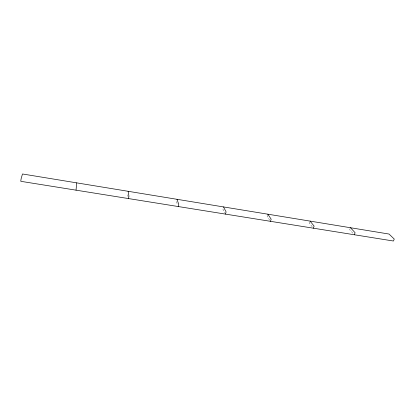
<?xml version="1.0" encoding="UTF-8"?>
<svg xmlns="http://www.w3.org/2000/svg" width="415" height="415" viewBox="0 0 415 415"><rect width="100%" height="100%" fill="white"/><g stroke="black" fill="none" stroke-linecap="round" stroke-linejoin="round"><path stroke-width="0.31" stroke-dasharray="2.08 1.56" d="M267.442 215.235L267.115 216.288L269.776 220.308M309.704 222.134L309.351 223.156L312.557 227.187M350.042 228.722L349.674 229.718L353.461 233.837M222.855 209.087L224.852 212.988M176.396 201.529L177.547 204.86M127.773 194.827L128.178 197.312"/><path stroke-width="0.62" d="M76.038 190.163L76.692 182.859L22.472 173.978L21.108 178.813L20.75 181.308L393.451 241.022L394.25 239.056L389.042 234.05L76.656 182.859M128.427 198.557L128.935 196.217L128.121 191.289M178.17 206.53L178.741 204.258L176.992 199.299M225.464 214.109L226.092 211.904L223.509 206.924M270.481 221.32L271.161 219.177L267.815 214.182M313.387 228.193L314.108 226.113L310.083 221.112M354.348 234.755L355.11 232.732L350.462 227.726"/></g></svg>
